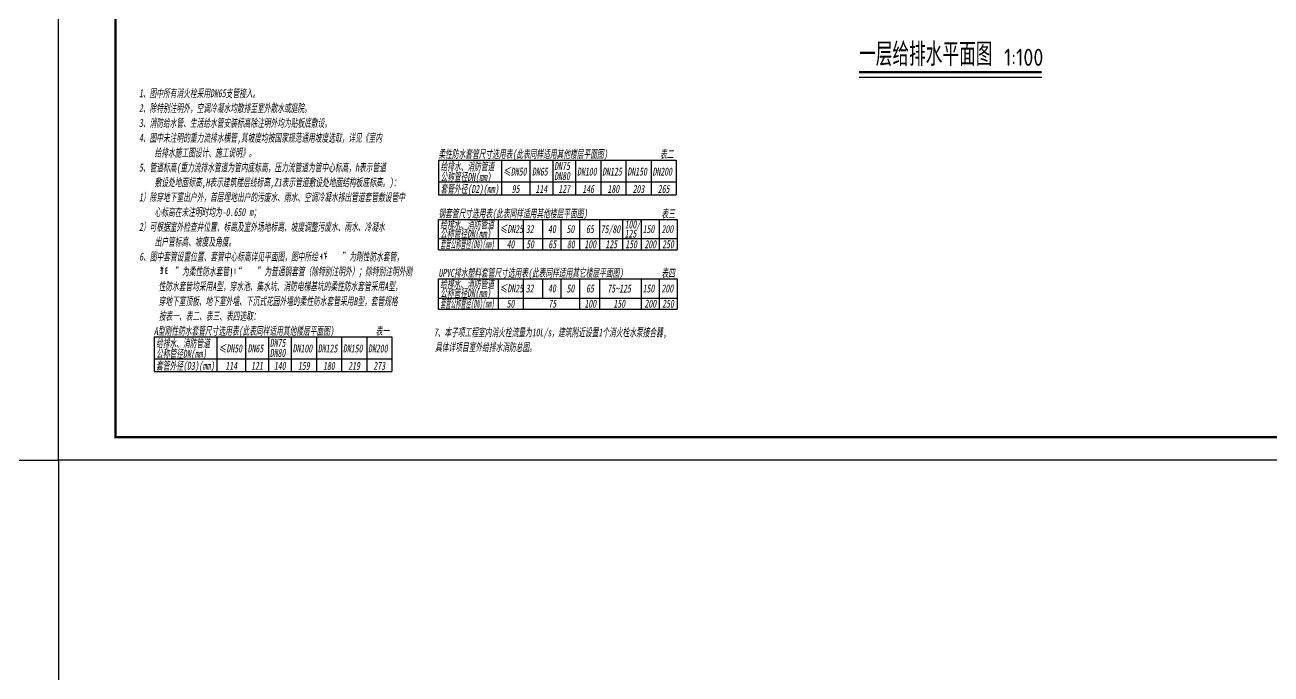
# Model space of a CAD drawing. Extents: x 27938 to 1507990, y 110129 to 923079.
# Drawn here: x 812149 to 866667, y 633092 to 661501 of the extents above; entities that cross this region are included whole.
import ezdxf
from ezdxf.enums import TextEntityAlignment as Align

# ---------------------------------------------------------------- set-up
doc = ezdxf.new("R2010")
doc.units = 0
doc.header["$LTSCALE"] = 1000
doc.header["$MEASUREMENT"] = 0
for name, color, linetype in [('-SP', 2, 'XFP'), ('DIM_SYMB', 3, 'Continuous'), ('text', 7, 'Continuous'), ('图框', 140, 'Continuous')]:
    doc.layers.add(name, color=color, linetype=linetype)
doc.layers.add('yichutu', color=7, linetype='Continuous', true_color=0xffffff, plot=False)
doc.styles.add('ST', font='', dxfattribs={"width": 0.8})
doc.styles.get("Standard").update_dxf_attribs({"font": 'gbenor.shx', "bigfont": 'gbcbig.shx'})
doc.styles.get('ST').set_extended_font_data('SimSun')
doc.linetypes.add('XFP', pattern='A,3,-0.2,["XFP",Standard,S=0.25,R=0,X=-0.1,Y=-0.115],-0.6', length=3.8)

# ---------------------------------------------------------------- blocks, each defined once
blk = doc.blocks.new('TK')
at = {"layer": '图框'}
blk.add_lwpolyline([(465375, 548714), (549475, 548714), (549475, 489314), (465375, 489314)], close=True, dxfattribs=at)
blk.add_lwpolyline([(465375, 548714), (549475, 548714), (549475, 489314), (465375, 489314)], close=True, dxfattribs=at)
at = {"layer": '图框', "const_width": 100}
blk.add_lwpolyline([(548475, 490314), (548475, 547714), (467875, 547714), (467875, 490314)], close=True, dxfattribs=at)
blk = doc.blocks.new('yct-841-594-84100-59399.9999999999-100-1000.0')
at = {"layer": 'yichutu', "color": 7, "true_color": 0xffffff}
blk.add_lwpolyline([(0, 0), (0, 59400), (84100, 59400), (84100, 0)], close=True, dxfattribs=at)

msp = doc.modelspace()

# ---------------------------------------------------------------- linework, layer by layer
at = {"layer": '-SP', "color": 0, "linetype": 'ByBlock'}
for p, q in [((830242.7, 655587.6), (840642.7, 655587.6)), ((830242.7, 655587.6), (830242.7, 654067.6)), ((832992.7, 655587.6), (832992.7, 654067.6)), ((834242.7, 655587.6), (834242.7, 654067.6)), ((835242.7, 655587.6), (835242.7, 654067.6)), ((836242.7, 655587.6), (836242.7, 654067.6)), ((837342.7, 655587.6), (837342.7, 654067.6)), ((838442.7, 655587.6), (838442.7, 654067.6)), ((839542.7, 655587.6), (839542.7, 654067.6)), ((840642.7, 655587.6), (840642.7, 654067.6)), ((830242.7, 654627.6), (840642.7, 654627.6)), ((830242.7, 654067.6), (840642.7, 654067.6)), ((830242.7, 652987.6), (840683.3, 652987.6)), ((830242.7, 651657.6), (830242.7, 652987.6)), ((832848.6, 652987.6), (832848.6, 651657.6)), ((833942.3, 652987.6), (833942.3, 651657.6)), ((834791.4, 652987.6), (834791.4, 651657.6)), ((835588.8, 652987.6), (835588.8, 651657.6)), ((836415.3, 652987.6), (836415.3, 651657.6)), ((837278.8, 652987.6), (837278.8, 651657.6)), ((838284.9, 652987.6), (838284.9, 651657.6)), ((839113.4, 652987.6), (839113.4, 651657.6)), ((839892, 652987.6), (839892, 651657.6)), ((840683.3, 652987.6), (840683.3, 651657.6)), ((830242.7, 652147.6), (840683.3, 652147.6)), ((830242.7, 651657.6), (840683.3, 651657.6)), ((830242.7, 650387.6), (840683.3, 650387.6)), ((830242.7, 649057.6), (830242.7, 650387.6)), ((832848.6, 650387.6), (832848.6, 649057.6)), ((833942.3, 650387.6), (833942.3, 649057.6)), ((834791.4, 650387.6), (834791.4, 649547.6)), ((835588.8, 650387.6), (835588.8, 649547.6)), ((836415.3, 650387.6), (836415.3, 649057.6)), ((837278.8, 650387.6), (837278.8, 649057.6)), ((839113.4, 650387.6), (839113.4, 649057.6)), ((839892, 650387.6), (839892, 649057.6)), ((840683.3, 650387.6), (840683.3, 649057.6)), ((830242.7, 649547.6), (840683.3, 649547.6)), ((830242.7, 649057.6), (840683.3, 649057.6)), ((817799.9, 647847.6), (828199.9, 647847.6)), ((817799.9, 647847.6), (817799.9, 646327.6)), ((820549.9, 647847.6), (820549.9, 646327.6)), ((821799.9, 647847.6), (821799.9, 646327.6)), ((822799.9, 647847.6), (822799.9, 646327.6)), ((823799.9, 647847.6), (823799.9, 646327.6)), ((824899.9, 647847.6), (824899.9, 646327.6)), ((825999.9, 647847.6), (825999.9, 646327.6)), ((827099.9, 647847.6), (827099.9, 646327.6)), ((828199.9, 647847.6), (828199.9, 646327.6)), ((817799.9, 646887.6), (828199.9, 646887.6)), ((817799.9, 646327.6), (828199.9, 646327.6))]:
    msp.add_line(p, q, dxfattribs=at)
at = {"layer": '-SP', "color": 0}
for points, const_width in [([(825141.2, 651364.3), (825141.2, 651484.3)], 40), ([(825291.2, 651364.3), (825291.2, 651484.3)], 40), ([(825061.2, 651364.3), (825141.2, 651364.3)], 40), ([(825141.2, 651364.3), (825141.2, 651244.3)], 40), ([(825291.2, 651364.3), (825291.2, 651244.3)], 40), ([(825371.2, 651364.3), (825291.2, 651364.3)], 40), ([(818157.3, 650872.4), (818073.3, 650872.4)], 42), ([(818073.3, 650746.4), (818157.3, 650746.4)], 42), ([(818157.3, 650620.4), (818073.3, 650620.4)], 42), ([(818157.3, 650746.4), (818157.3, 650872.4)], 42), ([(818157.3, 650746.4), (818157.3, 650620.4)], 42), ([(818398.8, 650872.4), (818314.8, 650872.4)], 42), ([(818314.8, 650746.4), (818314.8, 650872.4)], 42), ([(818314.8, 650746.4), (818314.8, 650620.4)], 42), ([(818398.8, 650746.4), (818314.8, 650746.4)], 42), ([(818398.8, 650620.4), (818314.8, 650620.4)], 42), ([(821182.7, 650729.3), (821182.7, 650855.3)], 42), ([(821182.7, 650729.3), (821182.7, 650603.3)], 42), ([(821340.2, 650729.3), (821340.2, 650855.3)], 42), ([(821340.2, 650729.3), (821340.2, 650603.3)], 42)]:
    msp.add_lwpolyline(points, dxfattribs=dict(at, const_width=const_width))
at = {"layer": 'DIM_SYMB', "const_width": 105}
msp.add_lwpolyline([(848643.6, 659431.3), (856632.1, 659431.3)], dxfattribs=at)
at = {"layer": 'DIM_SYMB'}
msp.add_lwpolyline([(848643.6, 659221.3), (856632.1, 659221.3)], dxfattribs=at)
at = {"layer": 'text', "color": 2}
msp.add_lwpolyline([(813614.1, 624648.6), (782614.1, 624648.6), (782614.1, 642457), (813614.1, 642457)], close=True, dxfattribs=at)

# ---------------------------------------------------------------- block references
msp.add_blockref('TK', (348239.1, 153143.3))
at = {"layer": 'yichutu'}
msp.add_blockref('yct-841-594-84100-59399.9999999999-100-1000.0', (813614.1, 642457), dxfattribs=at)

# ---------------------------------------------------------------- texts
at = {"layer": '-SP', "color": 0, "style": 'ST', "oblique": 9}
for s, width, p in [('1、图中所有消火栓采用DN65支管接入。', 0.6, (817140.5, 658335.2)), ('2、除特别注明外，空调冷凝水均散排至室外散水或庭院。', 0.6, (817140.5, 657685.2)), ('3、消防给水管、生活给水管安装标高除注明外均为贴板底敷设。', 0.6, (817140.5, 657035.2)), ('4、图中未注明的重力流排水横管,其坡度均按国家规范通用坡度选取，详见《室内', 0.6, (817140.5, 656385.2)), ('    给排水施工图设计、施工说明》。', 0.6, (817140.5, 655735.2)), ('柔性防水套管尺寸选用表(此表同样适用其他楼层平面图)', 0.6, (830242.7, 655675.2)), ('表二', 0.6, (839941.3, 655672.6)), ('5、管道标高(重力流排水管道为管内底标高，压力流管道为管中心标高，h表示管道', 0.6, (817140.5, 655085.2)), ('给排水、消防管道', 0.6, (830334.2, 655131.6)), ('DN75', 0.6, (835306.4, 655153.6)), ('    敷设处地面标高,H表示建筑楼层线标高,Z1表示管道敷设处地面结构板底标高。)：', 0.6, (817140.5, 654435.2)), ('公称管径DN(mm)', 0.6, (830334.2, 654675.1)), ('≤DN50', 0.6, (833067, 654907.6)), ('DN65', 0.6, (834336.5, 654907.6)), ('DN80', 0.6, (835306.4, 654713.4)), ('DN100', 0.6, (836306.4, 654907.6)), ('DN125', 0.6, (837406.4, 654907.6)), ('DN150', 0.6, (838506.4, 654907.6)), ('DN200', 0.6, (839606.4, 654907.6)), ('套管外径(D2)(mm)', 0.6, (830334.2, 654147.6)), ('钢套管尺寸选用表(此表同样适用其他楼层平面图)', 0.6, (830242.7, 653075.2)), ('表三', 0.6, (839997.8, 653061.9)), ('2）可根据室外检查井位置、标高及室外场地标高、坡度调整污废水、雨水、冷凝水', 0.6, (817140.5, 652485.2)), ('给排水、消防管道', 0.6, (830322.7, 652588.6)), ('公称管径DN(mm)', 0.6, (830322.7, 652189.1)), ('≤DN25', 0.6, (832913.6, 652392.6)), ('32', 0.6, (834063.3, 652392.6)), ('40', 0.6, (835035.3, 652392.6)), ('50', 0.6, (835846.3, 652392.6)), ('65', 0.6, (836697.4, 652392.6)), ('75/80', 0.6, (837338.5, 652389)), ('100/', 0.6, (838386.7, 652592.6)), ('150', 0.6, (839175.4, 652392.6)), ('200', 0.6, (840001.2, 652392.6)), ('    出户管标高、坡度及角度。', 0.6, (817140.5, 651835.2)), ('套管公称管径(DN)(mm)', 0.45, (830322.7, 651727.6)), ('125', 0.6, (838386.7, 652192.6)), ('6、图中套管设置位置、套管中心标高详见平面图，图中所绘“    ”为刚性防水套管，', 0.6, (817153.3, 651185.2)), ('    “   ”为柔性防水套管,“    ”为普通钢套管（除特别注明外）；除特别注明外刚', 0.6, (817140.5, 650535.2)), ('UPVC排水塑料套管尺寸选用表(此表同样适用其它楼层平面图)', 0.6, (830242.7, 650475.2)), ('表四', 0.6, (839997.8, 650461.9)), ('     性防水套管均采用A型，穿水池、集水坑、消防电梯基坑的柔性防水套管采用A型，', 0.6, (817140.5, 649885.2)), ('给排水、消防管道', 0.6, (830322.7, 649988.6)), ('公称管径DN(mm)', 0.6, (830322.7, 649589.1)), ('≤DN25', 0.6, (832913.6, 649792.6)), ('32', 0.6, (834063.3, 649792.6)), ('40', 0.6, (835035.3, 649792.6)), ('50', 0.6, (835846.3, 649792.6)), ('65', 0.6, (836697.4, 649792.6)), ('75~125', 0.6, (837630.7, 649789)), ('150', 0.6, (839175.4, 649792.6)), ('200', 0.6, (840001.2, 649792.6)), ('     穿地下室顶板、地下室外墙、下沉式花园外墙的柔性防水套管采用B型，套管规格', 0.6, (817140.5, 649235.2)), ('套管公称管径(DN)(mm)', 0.45, (830322.7, 649127.6)), ('     按表一、表二、表三、表四选取：', 0.6, (817153.3, 648585.2)), ('A型刚性防水套管尺寸选用表(此表同样适用其他楼层平面图)', 0.6, (817799.9, 647935.2)), ('表一', 0.6, (827498.5, 647932.6)), ('7、本子项工程室内消火栓流量为10L/s，建筑附近设置1个消火栓水泵接合器,', 0.6, (830039.9, 647870.1)), ('给排水、消防管道', 0.6, (817891.4, 647391.6)), ('DN75', 0.6, (822863.7, 647413.6)), ('公称管径DN(mm)', 0.6, (817891.4, 646935.1)), ('≤DN50', 0.6, (820624.2, 647167.6)), ('DN65', 0.6, (821893.7, 647167.6)), ('DN80', 0.6, (822863.7, 646973.4)), ('DN100', 0.6, (823863.7, 647167.6)), ('DN125', 0.6, (824963.7, 647167.6)), ('DN150', 0.6, (826063.7, 647167.6)), ('DN200', 0.6, (827163.7, 647167.6)), ('   具体详项目室外给排水消防总图。', 0.6, (829583.3, 647225.2)), ('套管外径(D3)(mm)', 0.6, (817891.4, 646407.6))]:
    msp.add_text(s, height=350, dxfattribs=dict(at, width=width)).set_placement(p)
at = {"layer": '-SP', "color": 0, "style": 'ST', "oblique": 9, "width": 0.6}
for s, p in [('95', (833617.7, 654147.6)), ('114', (834742.7, 654147.6)), ('127', (835742.7, 654147.6)), ('146', (836792.7, 654147.6)), ('180', (837892.7, 654147.6)), ('203', (838992.7, 654147.6)), ('265', (840092.7, 654147.6)), ('40', (833395.4, 651727.6)), ('50', (834251.1, 651727.6)), ('65', (835223.1, 651727.6)), ('80', (836034.1, 651727.6)), ('100', (836885.2, 651727.6)), ('125', (837801.5, 651727.6)), ('150', (838673, 651727.6)), ('200', (839511.5, 651727.6)), ('250', (840284, 651727.6)), ('50', (833395.4, 649127.6)), ('75', (835223.1, 649127.6)), ('100', (836885.2, 649127.6)), ('150', (838151.7, 649127.6)), ('200', (839511.5, 649127.6)), ('250', (840284, 649127.6)), ('114', (821174.9, 646407.6)), ('121', (822299.9, 646407.6)), ('140', (823299.9, 646407.6)), ('159', (824349.9, 646407.6)), ('180', (825449.9, 646407.6)), ('219', (826549.9, 646407.6)), ('273', (827649.9, 646407.6))]:
    msp.add_text(s, height=350, dxfattribs=at).set_placement(p, align=Align.CENTER)
at = {"layer": '-SP', "color": 1, "style": 'ST', "oblique": 9, "width": 0.6}
for s, p in [('1）除穿地下室出户外，首层埋地出户的污废水、雨水、空调冷凝水排出管道套管敷设管中', (817140.5, 653785.2)), ('    心标高在未注明时均为-0.650 m；', (817140.5, 653135.2))]:
    msp.add_text(s, height=350, dxfattribs=at).set_placement(p)
at = {"layer": 'DIM_SYMB', "color": 7}
for s, height, p in [('一层给排水平面图', 1012.77, (848643.6, 659708.3)), ('1:100', 750, (854981.6, 659708.3))]:
    msp.add_text(s, height=height, dxfattribs=at).set_placement(p)

doc.saveas('drawing.dxf')
